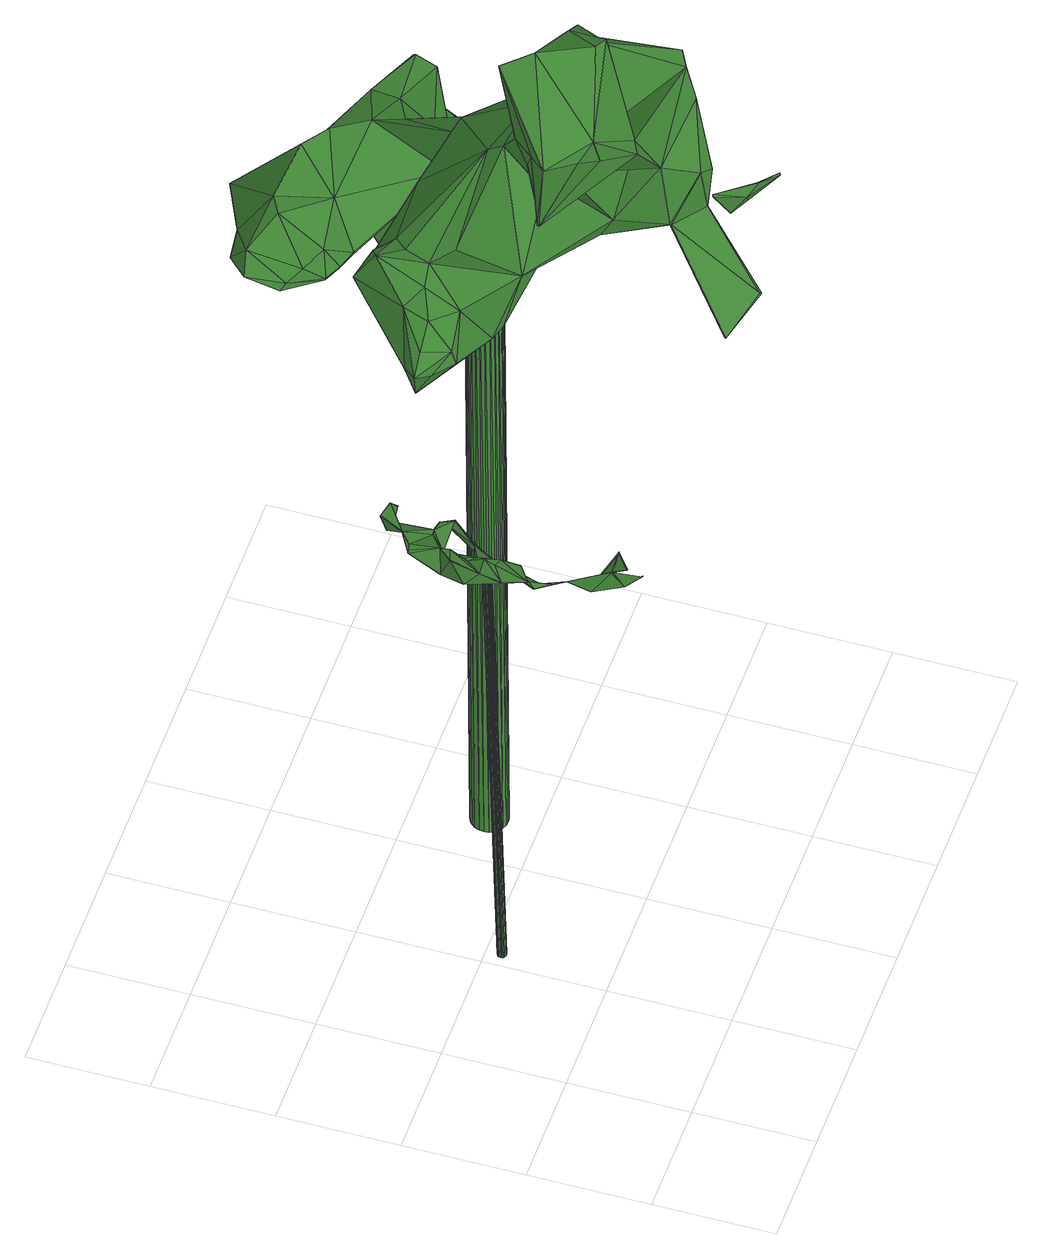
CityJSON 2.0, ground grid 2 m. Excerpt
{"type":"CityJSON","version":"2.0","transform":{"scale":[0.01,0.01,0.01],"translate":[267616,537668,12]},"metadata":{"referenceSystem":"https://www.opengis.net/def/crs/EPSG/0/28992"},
"CityObjects":{
"tree1":{"type":"SolitaryVegetationObject","attributes":{"gtid":410,"crown_width_m":2.88,"crown_median_z":21.93,"crown_r50_m":0.15,"crown_porosity":0.948,"trunk_H_m":8.95,"trunk_DBH_m":0.148,"trunk_radius_m":0.0742,"trunk_base_height_m":12.98,"original_gtid":"460"},"geometry":[{"type":"MultiSurface","lod":"3","boundaries":[[[0,1,2]],[[3,4,5]],[[6,7,8]],[[9,10,11]],[[12,13,14]],[[15,16,17]],[[18,3,7]],[[19,20,21]],[[22,23,24]],[[25,26,27]],[[17,28,5]],[[29,30,10]],[[31,32,33]],[[3,34,35]],[[9,11,29]],[[36,37,38]],[[39,40,41]],[[42,2,43]],[[35,44,3]],[[45,46,39]],[[47,28,16]],[[47,16,36]],[[23,48,49]],[[11,10,30]],[[11,30,29]],[[50,51,4]],[[52,53,6]],[[8,3,44]],[[46,40,39]],[[45,39,41]],[[11,9,54]],[[52,55,56]],[[44,35,55]],[[57,26,40]],[[58,59,14]],[[42,60,61]],[[62,63,64]],[[65,22,63]],[[23,22,65]],[[48,23,65]],[[24,64,63]],[[22,24,63]],[[20,66,67]],[[7,3,8]],[[68,69,70]],[[71,72,73]],[[20,74,21]],[[75,76,77]],[[78,76,75]],[[50,15,17]],[[79,50,18]],[[14,13,80]],[[17,51,50]],[[62,81,65]],[[74,38,37]],[[13,82,60]],[[82,13,12]],[[83,79,31]],[[77,58,25]],[[26,72,41]],[[75,77,12]],[[57,84,82]],[[19,85,86]],[[50,4,18]],[[3,18,4]],[[5,51,17]],[[10,9,29]],[[87,84,43]],[[87,60,84]],[[82,84,60]],[[80,73,25]],[[26,25,73]],[[78,9,88]],[[5,4,51]],[[14,25,58]],[[14,80,25]],[[27,26,57]],[[74,37,89]],[[6,55,52]],[[90,28,86]],[[91,68,70]],[[19,67,85]],[[92,85,67]],[[57,72,84]],[[43,71,42]],[[50,79,15]],[[92,67,66]],[[92,66,62]],[[12,14,59]],[[41,72,93]],[[63,62,65]],[[58,76,59]],[[88,59,76]],[[94,95,81]],[[31,7,32]],[[38,74,67]],[[49,96,23]],[[77,76,58]],[[77,27,12]],[[88,76,78]],[[82,27,57]],[[12,27,82]],[[27,77,25]],[[71,60,42]],[[43,84,71]],[[6,53,33]],[[56,97,52]],[[81,52,97]],[[71,80,60]],[[8,44,55]],[[98,99,100]],[[8,55,6]],[[28,47,33]],[[9,78,54]],[[41,93,45]],[[45,93,46]],[[79,100,15]],[[28,34,5]],[[59,75,12]],[[93,57,40]],[[93,40,46]],[[61,60,87]],[[5,34,3]],[[33,0,83]],[[81,97,96]],[[93,72,57]],[[13,60,80]],[[84,72,71]],[[96,92,62]],[[96,62,23]],[[74,20,67]],[[23,62,64]],[[24,23,64]],[[35,34,90]],[[28,90,34]],[[78,75,69]],[[59,69,75]],[[88,69,59]],[[53,52,95]],[[40,26,41]],[[53,95,94]],[[99,2,1]],[[53,86,28]],[[33,53,28]],[[28,17,16]],[[61,99,98]],[[87,99,61]],[[9,69,88]],[[91,54,101]],[[19,38,67]],[[96,102,92]],[[102,85,92]],[[95,52,81]],[[65,81,48]],[[49,81,96]],[[48,81,49]],[[83,100,79]],[[98,100,83]],[[80,71,73]],[[26,73,72]],[[18,31,79]],[[102,86,85]],[[86,102,55]],[[86,20,19]],[[86,53,20]],[[36,19,47]],[[69,54,70]],[[70,54,91]],[[69,9,54]],[[86,55,35]],[[35,90,86]],[[54,78,103]],[[78,69,103]],[[0,33,1]],[[7,31,18]],[[54,103,101]],[[89,21,74]],[[47,21,89]],[[47,19,21]],[[83,0,98]],[[47,89,1]],[[47,1,33]],[[87,2,99]],[[83,31,33]],[[37,1,89]],[[36,1,37]],[[16,1,36]],[[98,2,61]],[[16,15,1]],[[15,99,1]],[[61,2,42]],[[43,2,87]],[[0,2,98]],[[6,33,32]],[[6,32,7]],[[38,19,36]],[[56,55,97]],[[96,97,102]],[[55,102,97]],[[15,100,99]],[[81,62,66]],[[81,66,94]],[[20,53,66]],[[53,94,66]],[[68,91,104]],[[101,104,91]],[[101,103,104]],[[68,104,69]],[[69,104,103]],[[105,106,107]],[[105,107,108]],[[108,107,109]],[[108,109,110]],[[107,106,111]],[[107,111,109]],[[109,111,112]],[[109,112,110]],[[111,106,113]],[[111,113,112]],[[112,113,114]],[[112,114,110]],[[113,106,115]],[[113,115,114]],[[114,115,116]],[[114,116,110]],[[115,106,117]],[[115,117,116]],[[116,117,118]],[[116,118,110]],[[117,106,119]],[[117,119,118]],[[118,119,120]],[[118,120,110]],[[119,106,121]],[[119,121,120]],[[120,121,122]],[[120,122,110]],[[121,106,123]],[[121,123,122]],[[122,123,124]],[[122,124,110]],[[123,106,125]],[[123,125,124]],[[124,125,126]],[[124,126,110]],[[125,106,127]],[[125,127,126]],[[126,127,128]],[[126,128,110]],[[127,106,129]],[[127,129,128]],[[128,129,130]],[[128,130,110]],[[129,106,131]],[[129,131,130]],[[130,131,132]],[[130,132,110]],[[131,106,133]],[[131,133,132]],[[132,133,134]],[[132,134,110]],[[133,106,135]],[[133,135,134]],[[134,135,136]],[[134,136,110]],[[135,106,137]],[[135,137,136]],[[136,137,138]],[[136,138,110]],[[137,106,139]],[[137,139,138]],[[138,139,140]],[[138,140,110]],[[139,106,141]],[[139,141,140]],[[140,141,142]],[[140,142,110]],[[141,106,143]],[[141,143,142]],[[142,143,144]],[[142,144,110]],[[143,106,145]],[[143,145,144]],[[144,145,146]],[[144,146,110]],[[145,106,147]],[[145,147,146]],[[146,147,148]],[[146,148,110]],[[147,106,149]],[[147,149,148]],[[148,149,150]],[[148,150,110]],[[149,106,151]],[[149,151,150]],[[150,151,152]],[[150,152,110]],[[151,106,153]],[[151,153,152]],[[152,153,154]],[[152,154,110]],[[153,106,105]],[[153,105,154]],[[154,105,108]],[[154,108,110]]]}]},
"tree2":{"type":"SolitaryVegetationObject","attributes":{"gtid":132,"crown_width_m":7.85,"crown_median_z":26.68,"crown_r50_m":0.33,"crown_porosity":0.888,"trunk_H_m":13.55,"trunk_DBH_m":0.598,"trunk_radius_m":0.299,"trunk_base_height_m":13.13,"original_gtid":"140"},"geometry":[{"type":"Solid","lod":"3","boundaries":[[[[155,156,157]],[[158,159,160]],[[161,162,163]],[[164,165,166]],[[167,168,169]],[[170,171,172]],[[173,174,175]],[[176,177,173]],[[178,179,180]],[[181,163,168]],[[181,168,167]],[[182,183,179]],[[184,185,186]],[[187,188,189]],[[187,189,190]],[[178,182,179]],[[174,191,192]],[[190,193,194]],[[180,179,195]],[[169,196,167]],[[197,174,173]],[[191,174,197]],[[175,176,173]],[[155,198,199]],[[200,201,202]],[[203,204,158]],[[205,206,207]],[[208,209,205]],[[210,211,212]],[[213,214,215]],[[214,213,161]],[[163,214,161]],[[155,216,198]],[[155,217,216]],[[160,202,218]],[[219,220,221]],[[222,223,224]],[[163,162,168]],[[225,226,194]],[[227,228,229]],[[167,230,181]],[[180,231,232]],[[233,234,235]],[[236,237,238]],[[169,168,162]],[[239,240,241]],[[242,243,244]],[[184,186,162]],[[193,245,246]],[[192,247,174]],[[162,186,169]],[[248,166,227]],[[237,236,249]],[[240,249,236]],[[196,250,251]],[[227,252,248]],[[185,184,253]],[[174,247,254]],[[255,211,256]],[[257,258,225]],[[259,224,172]],[[260,261,262]],[[229,252,227]],[[263,255,264]],[[238,265,266]],[[266,207,264]],[[267,268,263]],[[240,239,259]],[[269,240,259]],[[270,271,272]],[[158,273,159]],[[246,274,237]],[[275,267,263]],[[275,263,206]],[[249,240,269]],[[234,233,276]],[[177,277,173]],[[201,238,278]],[[201,278,271]],[[257,221,200]],[[266,279,207]],[[205,280,208]],[[280,281,282]],[[283,282,281]],[[215,214,163]],[[215,163,181]],[[284,215,285]],[[286,247,192]],[[275,209,287]],[[267,275,287]],[[205,209,206]],[[275,206,209]],[[288,289,160]],[[290,277,177]],[[173,277,290]],[[291,235,274]],[[189,188,164]],[[210,241,292]],[[210,292,293]],[[294,235,234]],[[158,204,273]],[[227,166,228]],[[295,219,222]],[[194,296,225]],[[297,220,219]],[[288,298,289]],[[279,299,205]],[[300,301,286]],[[302,243,199]],[[231,183,303]],[[201,304,238]],[[155,187,156]],[[257,249,269]],[[183,195,179]],[[199,198,300]],[[276,305,294]],[[302,306,243]],[[307,211,268]],[[204,308,273]],[[309,310,286]],[[311,286,310]],[[300,286,311]],[[175,174,254]],[[192,191,312]],[[192,312,309]],[[312,191,197]],[[255,263,268]],[[286,192,309]],[[294,234,276]],[[241,240,292]],[[313,250,185]],[[213,253,184]],[[233,235,291]],[[219,221,222]],[[205,207,279]],[[274,246,291]],[[297,210,307]],[[306,314,315]],[[232,316,180]],[[194,246,237]],[[197,173,310]],[[158,218,203]],[[160,218,158]],[[236,266,256]],[[313,217,155]],[[317,272,305]],[[271,318,294]],[[232,231,303]],[[205,299,280]],[[263,264,206]],[[319,176,252]],[[319,252,229]],[[207,206,264]],[[172,223,170]],[[266,320,279]],[[194,193,246]],[[183,231,195]],[[221,220,201]],[[295,239,241]],[[315,314,311]],[[235,294,318]],[[311,302,199]],[[314,302,311]],[[211,307,212]],[[210,212,307]],[[303,316,232]],[[169,250,196]],[[321,273,308]],[[244,319,229]],[[159,305,276]],[[203,308,204]],[[190,194,322]],[[166,165,228]],[[190,322,187]],[[180,195,231]],[[290,244,306]],[[323,303,183]],[[323,183,182]],[[237,324,296]],[[286,301,247]],[[254,247,301]],[[311,199,300]],[[306,244,243]],[[301,325,254]],[[325,248,254]],[[177,319,290]],[[252,176,326]],[[306,302,314]],[[226,258,156]],[[161,213,162]],[[162,213,184]],[[323,316,303]],[[259,295,222]],[[239,295,259]],[[180,327,178]],[[316,327,180]],[[328,164,329]],[[225,258,226]],[[236,238,266]],[[312,310,309]],[[257,269,221]],[[321,308,317]],[[270,272,317]],[[164,188,165]],[[226,322,194]],[[155,261,245]],[[276,233,298]],[[330,258,257]],[[329,251,250]],[[251,331,196]],[[167,196,331]],[[167,331,230]],[[176,319,177]],[[166,251,329]],[[225,324,257]],[[216,325,198]],[[160,159,288]],[[155,250,313]],[[296,324,225]],[[181,325,216]],[[217,181,216]],[[257,324,249]],[[317,305,321]],[[298,288,276]],[[254,252,175]],[[276,288,159]],[[218,202,201]],[[155,199,187]],[[187,199,243]],[[217,285,181]],[[330,260,262]],[[264,255,256]],[[283,265,238]],[[266,265,320]],[[210,297,241]],[[295,241,297]],[[170,259,171]],[[269,259,170]],[[248,331,166]],[[166,331,251]],[[172,171,259]],[[315,310,306]],[[290,306,310]],[[290,310,173]],[[292,236,293]],[[292,240,236]],[[282,332,280]],[[311,310,315]],[[312,197,310]],[[297,219,295]],[[297,307,282]],[[323,327,316]],[[266,264,256]],[[274,238,237]],[[236,256,293]],[[296,194,237]],[[269,170,222]],[[287,209,332]],[[287,332,282]],[[230,325,181]],[[265,281,320]],[[271,278,274]],[[238,274,278]],[[187,243,242]],[[325,230,248]],[[203,270,308]],[[294,305,272]],[[284,285,217]],[[229,228,188]],[[283,238,304]],[[298,233,291]],[[200,330,257]],[[220,304,201]],[[218,201,270]],[[218,270,203]],[[271,294,272]],[[215,284,253]],[[250,155,329]],[[308,270,317]],[[261,157,262]],[[202,160,289]],[[156,187,322]],[[156,322,226]],[[215,253,213]],[[221,201,200]],[[190,245,193]],[[328,245,190]],[[186,250,169]],[[321,305,273]],[[159,273,305]],[[244,290,319]],[[208,332,209]],[[211,210,293]],[[293,256,211]],[[299,281,280]],[[223,222,170]],[[265,283,281]],[[270,201,271]],[[279,281,299]],[[320,281,279]],[[223,172,224]],[[229,188,242]],[[188,187,242]],[[229,242,244]],[[274,235,318]],[[271,274,318]],[[252,326,175]],[[300,198,301]],[[301,198,325]],[[228,165,188]],[[185,250,186]],[[181,285,215]],[[328,190,189]],[[261,260,333]],[[291,261,333]],[[253,284,185]],[[284,217,313]],[[313,185,284]],[[211,255,268]],[[328,329,245]],[[329,155,245]],[[175,326,176]],[[259,222,224]],[[330,289,298]],[[282,307,287]],[[267,287,307]],[[280,332,208]],[[269,222,221]],[[283,297,282]],[[283,334,297]],[[334,220,297]],[[283,220,334]],[[248,230,331]],[[237,249,324]],[[200,202,289]],[[200,289,330]],[[155,157,261]],[[246,261,291]],[[245,261,246]],[[298,333,260]],[[291,333,298]],[[267,307,268]],[[220,283,304]],[[248,252,254]],[[298,260,330]],[[330,157,258]],[[330,262,157]],[[258,157,156]],[[178,327,182]],[[323,182,327]],[[164,166,329]],[[328,189,164]],[[335,336,337]],[[335,337,338]],[[338,337,339]],[[338,339,340]],[[337,336,341]],[[337,341,339]],[[339,341,342]],[[339,342,340]],[[341,336,343]],[[341,343,342]],[[342,343,344]],[[342,344,340]],[[343,336,345]],[[343,345,344]],[[344,345,346]],[[344,346,340]],[[345,336,347]],[[345,347,346]],[[346,347,348]],[[346,348,340]],[[347,336,349]],[[347,349,348]],[[348,349,350]],[[348,350,340]],[[349,336,351]],[[349,351,350]],[[350,351,352]],[[350,352,340]],[[351,336,353]],[[351,353,352]],[[352,353,354]],[[352,354,340]],[[353,336,355]],[[353,355,354]],[[354,355,356]],[[354,356,340]],[[355,336,357]],[[355,357,356]],[[356,357,358]],[[356,358,340]],[[357,336,359]],[[357,359,358]],[[358,359,360]],[[358,360,340]],[[359,336,361]],[[359,361,360]],[[360,361,362]],[[360,362,340]],[[361,336,363]],[[361,363,362]],[[362,363,364]],[[362,364,340]],[[363,336,365]],[[363,365,364]],[[364,365,366]],[[364,366,340]],[[365,336,367]],[[365,367,366]],[[366,367,368]],[[366,368,340]],[[367,336,369]],[[367,369,368]],[[368,369,370]],[[368,370,340]],[[369,336,371]],[[369,371,370]],[[370,371,372]],[[370,372,340]],[[371,336,373]],[[371,373,372]],[[372,373,374]],[[372,374,340]],[[373,336,375]],[[373,375,374]],[[374,375,376]],[[374,376,340]],[[375,336,377]],[[375,377,376]],[[376,377,378]],[[376,378,340]],[[377,336,379]],[[377,379,378]],[[378,379,380]],[[378,380,340]],[[379,336,381]],[[379,381,380]],[[380,381,382]],[[380,382,340]],[[381,336,383]],[[381,383,382]],[[382,383,384]],[[382,384,340]],[[383,336,335]],[[383,335,384]],[[384,335,338]],[[384,338,340]]]]}]}
},
"vertices":[
[198,380,984],[199,381,984],[207,362,972],[108,373,1071],[128,345,1040],[156,381,1052],[124,441,1031],[104,397,1044],[110,421,1082],[384,230,805],[406,209,811],[405,209,812],[310,321,856],[276,341,875],[310,321,855],[202,338,1004],[190,372,1010],[186,364,1025],[128,345,1038],[232,453,1035],[217,472,1040],[231,462,1021],[220,559,1030],[208,548,1069],[232,543,1039],[310,342,851],[296,395,888],[310,342,852],[168,396,1038],[407,209,812],[406,208,812],[159,365,1038],[148,405,1047],[161,402,991],[148,405,1048],[136,429,1078],[222,417,1005],[228,429,995],[234,453,1035],[307,454,900],[297,412,888],[296,412,887],[241,363,927],[242,364,928],[111,421,1083],[306,454,901],[308,454,901],[220,417,1005],[168,551,1080],[168,550,1081],[171,317,1007],[159,365,1040],[125,493,1060],[164,449,1036],[361,241,857],[136,446,1076],[126,492,1067],[297,395,889],[318,331,846],[332,305,845],[252,358,919],[238,352,939],[195,538,1043],[220,558,1029],[231,543,1038],[176,543,1042],[188,472,1053],[217,472,1042],[353,217,879],[361,243,857],[352,216,879],[252,359,918],[295,395,889],[279,351,884],[233,462,1020],[333,305,845],[332,305,844],[318,331,848],[368,274,816],[171,317,1005],[276,341,874],[158,513,1066],[280,350,884],[189,372,1009],[253,359,919],[188,471,1054],[164,449,1038],[239,352,939],[353,274,811],[227,430,994],[144,418,1054],[353,215,879],[188,472,1055],[296,412,889],[178,470,1053],[138,495,1065],[158,513,1068],[138,495,1067],[206,361,972],[208,361,972],[201,338,1004],[386,240,876],[178,470,1055],[387,240,877],[385,240,877],[232,375,98],[225,375,98],[232,377,98],[216,394,993],[216,396,993],[209,395,993],[232,379,98],[215,398,993],[230,380,98],[214,400,993],[229,381,98],[213,401,993],[227,382,98],[211,402,993],[225,382,98],[209,402,993],[223,382,98],[207,402,993],[222,381,98],[205,401,993],[220,380,98],[204,400,993],[219,379,98],[203,398,993],[218,377,98],[202,397,993],[218,375,98],[202,395,993],[218,373,98],[202,393,993],[218,371,98],[202,391,993],[220,370,98],[203,390,993],[221,369,98],[205,388,993],[223,368,98],[207,388,993],[225,368,98],[209,387,993],[227,368,98],[211,388,993],[229,369,98],[212,388,993],[230,370,98],[214,389,993],[231,371,98],[215,391,993],[232,373,98],[216,393,993],
[587,579,1411],[633,478,1518],[498,453,1459],[94,471,1457],[124,499,1474],[229,438,1415],[299,810,1395],[328,816,1424],[357,851,1365],[697,689,1425],[796,696,1419],[704,737,1422],[523,905,1342],[395,852,1387],[420,803,1454],[349,59,1456],[418,26,1496],[417,22,1497],[813,603,1100],[734,694,1100],[799,705,1150],[881,674,1172],[885,639,1177],[717,89,1435],[714,88,1433],[685,131,1396],[462,833,1299],[677,109,1447],[662,124,1425],[331,726,1407],[389,712,1396],[387,784,1455],[648,590,1403],[791,660,1408],[651,619,1430],[625,519,1517],[686,648,978],[675,670,1017],[577,528,1569],[637,447,1593],[682,129,1396],[532,794,1458],[789,590,1082],[657,628,1299],[646,500,1268],[332,350,1543],[283,361,1562],[260,383,1468],[109,411,1527],[73,439,1528],[171,292,1934],[319,353,2027],[292,402,2009],[224,254,1910],[253,238,1932],[536,181,1829],[434,291,1953],[430,254,1798],[309,746,1391],[303,754,1378],[355,699,1367],[587,729,1380],[439,681,1344],[234,393,1462],[411,166,1610],[387,249,1617],[394,272,1569],[413,165,1607],[346,57,1457],[416,25,1498],[629,405,1527],[641,456,1523],[777,722,1351],[797,699,1417],[789,675,1341],[585,879,1297],[657,148,1387],[659,151,1389],[243,591,1568],[226,581,1606],[261,555,1604],[483,314,1785],[514,423,1691],[405,430,1704],[489,124,1667],[547,222,1720],[535,164,1765],[703,605,1262],[676,496,1270],[820,610,1252],[551,557,1544],[536,540,1597],[677,694,1071],[640,807,1266],[484,294,1653],[475,723,1419],[574,763,1460],[781,703,1303],[356,698,1370],[690,754,1156],[469,332,1942],[478,337,1911],[470,343,1478],[509,417,1456],[480,128,1593],[425,507,1514],[470,560,1540],[474,470,1496],[415,329,1986],[366,379,1950],[279,341,1789],[322,385,1822],[391,262,2013],[421,284,1979],[457,195,1593],[169,424,1580],[218,489,1615],[180,484,1602],[46,458,1543],[413,458,1679],[367,271,2019],[204,606,1560],[872,610,1176],[301,473,1564],[229,330,1894],[198,307,1778],[232,322,1778],[332,193,1839],[329,308,1762],[394,687,1360],[393,689,1357],[674,692,1072],[256,239,1929],[234,474,1446],[275,436,1450],[866,581,1192],[429,574,1553],[566,192,1797],[560,195,1837],[202,569,1623],[457,132,1689],[628,406,1605],[407,180,1736],[287,547,1539],[198,310,1779],[665,587,1217],[687,751,1157],[655,470,1252],[638,170,1436],[413,366,1643],[147,508,1584],[711,452,1250],[353,204,1845],[106,417,1555],[672,667,1018],[712,530,1141],[662,559,1190],[683,648,980],[439,680,1348],[660,444,1220],[682,460,1185],[641,172,1436],[133,463,1581],[235,533,1614],[823,612,1252],[280,352,1817],[82,460,1565],[636,479,1521],[640,171,1439],[557,400,1587],[636,805,1265],[844,690,1173],[679,112,1445],[639,662,1447],[603,704,1468],[424,472,1486],[610,841,1313],[272,233,1873],[430,572,1550],[411,231,1723],[505,475,113],[475,475,113],[504,483,113],[514,487,1468],[513,495,1468],[484,487,1468],[501,490,113],[510,502,1468],[496,496,113],[505,508,1468],[490,501,113],[499,513,1468],[483,504,113],[492,516,1468],[475,505,113],[484,517,1468],[467,504,113],[476,516,1468],[460,501,113],[469,512,1468],[454,496,113],[463,508,1468],[449,490,113],[458,502,1468],[446,482,113],[455,494,1468],[445,475,113],[454,486,1468],[446,467,113],[455,479,1468],[449,460,113],[458,471,1468],[454,454,113],[463,465,1468],[460,449,113],[469,461,1468],[467,446,113],[477,458,1468],[475,445,113],[484,457,1468],[483,446,113],[492,458,1468],[490,449,113],[499,461,1468],[496,454,113],[505,466,1468],[501,460,113],[510,472,1468],[504,468,113],[513,479,1468]
]}
